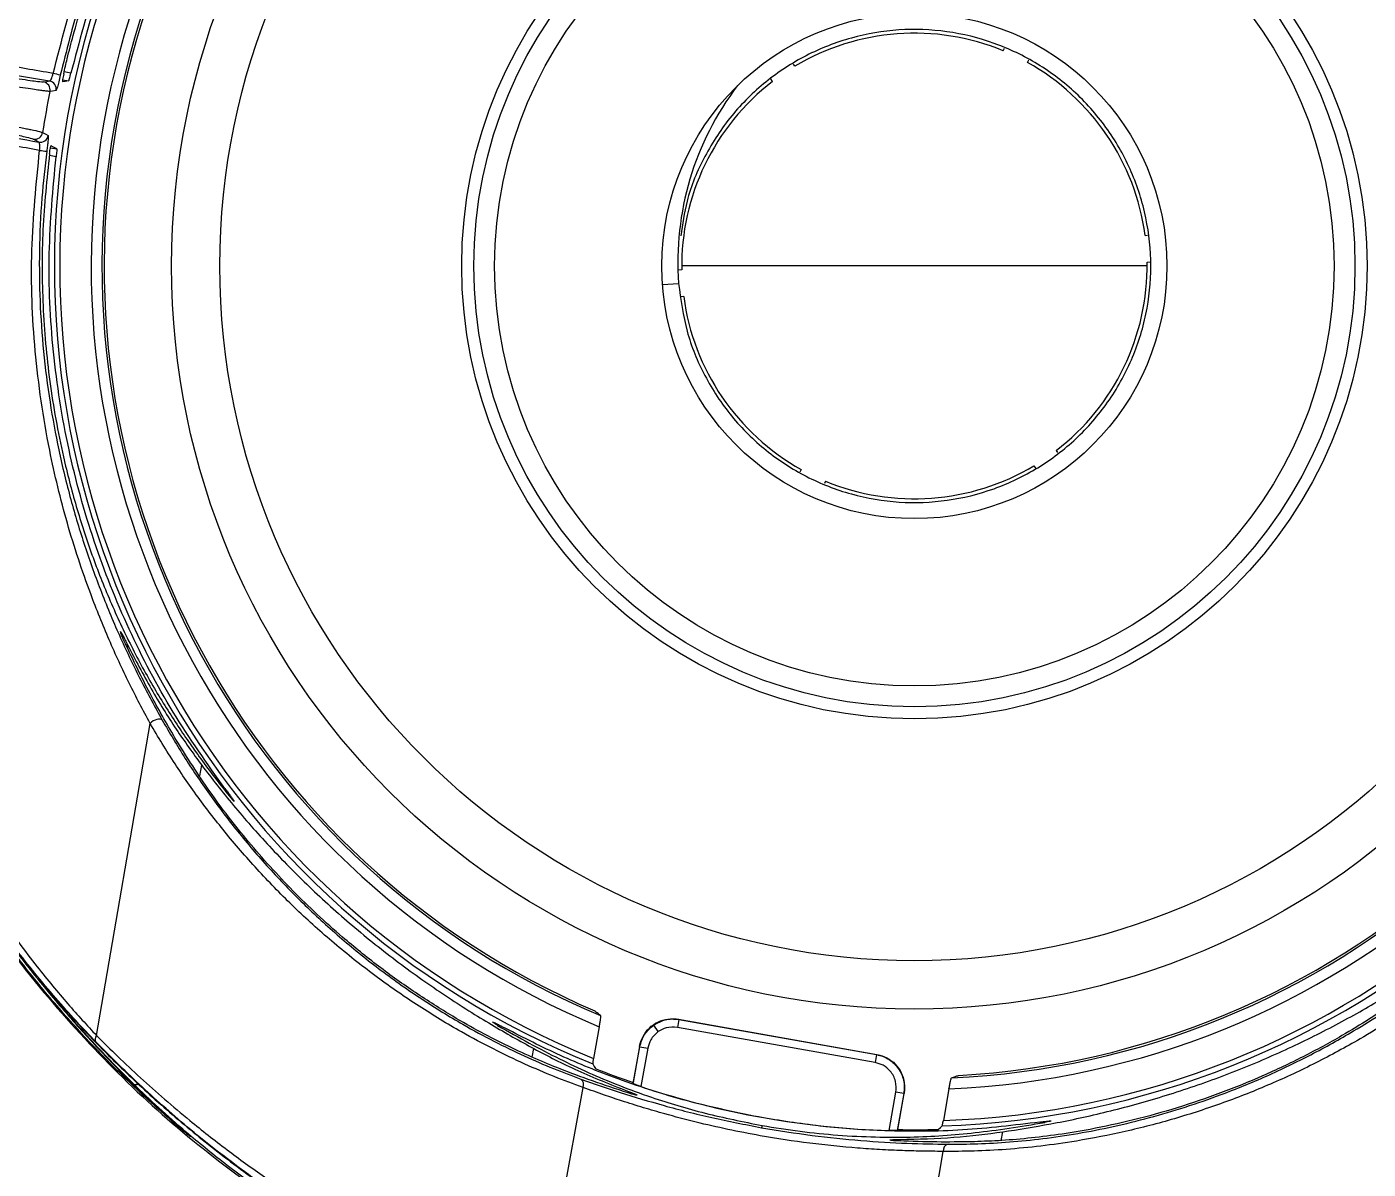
# Model space of a CAD drawing. Extents: x -54 to 18, y -18 to 89.
# Drawn here: x -45.578 to -40.585, y 8.237 to 12.487 of the extents above; entities that cross this region are included whole.
import ezdxf

# ---------------------------------------------------------------- set-up
doc = ezdxf.new("R2010")
doc.units = 0
doc.header["$MEASUREMENT"] = 0
doc.layers.add('GEOMETRY', color=2, linetype='Continuous', lineweight=25)

# ---------------------------------------------------------------- blocks, each defined once
blk = doc.blocks.new('2026 MINI-ASPIRE')
at = {"layer": 'GEOMETRY'}
for p, q in [((-24.0678, -38.3539), (-24.0632, -38.3444)), ((-23.9777, -38.3974), (-23.973, -38.3876)), ((-27.5384, -38.4368), (-27.5636, -38.4323)), ((-24.8438, -38.4113), (-24.8493, -38.4032)), ((-27.5696, -38.4615), (-27.5464, -38.4656)), ((-24.9265, -38.4676), (-24.9331, -38.4578)), ((-27.5936, -38.7483), (-27.6186, -38.7439)), ((-27.6145, -38.7145), (-27.5913, -38.7186)), ((-23.54, -39.0407), (-23.5305, -39.04)), ((-23.5326, -39.1404), (-23.5202, -39.1395)), ((-25.2648, -39.1684), (-25.2788, -39.1694)), ((-23.5325, -39.1544), (-25.2649, -39.1544)), ((-25.3361, -39.2238), (-25.2763, -39.2193)), ((-25.2574, -39.2681), (-25.2674, -39.2688)), ((-23.8709, -39.8412), (-23.8656, -39.8489)), ((-24.8196, -39.9114), (-24.8246, -39.9217)), ((-23.9535, -39.8975), (-23.9462, -39.9083)), ((-24.7296, -39.9549), (-24.7336, -39.9633)), ((-27.3274, -40.5641), (-27.3292, -40.5733)), ((-27.443, -42.0176), (-27.2439, -40.8562)), ((-27.0589, -41.0518), (-27.0515, -41.0118)), ((-25.5725, -41.9847), (-25.5934, -42.1025)), ((-25.352, -42.0031), (-25.3691, -41.9785)), ((-25.2757, -41.9579), (-25.281, -41.9874)), ((-24.5445, -42.118), (-25.281, -41.9874)), ((-25.2765, -41.9567), (-25.2757, -41.9579)), ((-25.2765, -41.9567), (-24.5382, -42.0877)), ((-25.2757, -41.9579), (-24.5393, -42.0885)), ((-25.8209, -42.0984), (-25.8153, -42.0663)), ((-25.4214, -42.0579), (-25.4453, -42.1927)), ((-25.4449, -42.196), (-25.4206, -42.0591)), ((-25.4206, -42.0591), (-25.4214, -42.0579)), ((-25.4206, -42.0591), (-25.3911, -42.0643)), ((-25.3911, -42.0643), (-25.4164, -42.2073)), ((-24.5393, -42.0885), (-24.5445, -42.118)), ((-24.5393, -42.0885), (-24.5382, -42.0877)), ((-25.7911, -43.0789), (-25.632, -42.2109)), ((-24.493, -42.3711), (-24.4676, -42.2281)), ((-24.4381, -42.2334), (-24.4676, -42.2281)), ((-24.4381, -42.2334), (-24.4624, -42.3703)), ((-24.4608, -42.3673), (-24.4369, -42.2326)), ((-24.4369, -42.2326), (-24.4381, -42.2334)), ((-24.2699, -42.2157), (-24.2908, -42.3336)), ((-24.9607, -42.323), (-24.9609, -42.3242)), ((-24.9659, -42.3523), (-24.9673, -42.3604)), ((-24.0758, -42.408), (-24.0699, -42.3759)), ((-24.4522, -42.4043), (-24.4536, -42.4117)), ((-24.4409, -43.3184), (-24.2918, -42.4486))]:
    blk.add_line(p, q, dxfattribs=at)
at = {"layer": 'GEOMETRY', "flags": 128}
for points in [[(-27.6407, -38.4693), (-27.6278, -38.4675), (-27.6176, -38.466)], [(-27.5464, -38.4656), (-27.5597, -38.4675), (-27.5702, -38.469)], [(-27.5935, -38.5015), (-27.6064, -38.5034), (-27.6166, -38.5048)], [(-27.658, -38.6937), (-27.6695, -38.6875), (-27.6785, -38.6826)], [(-27.6437, -38.6576), (-27.6322, -38.6638), (-27.6231, -38.6686)], [(-27.5913, -38.7186), (-27.6031, -38.7122), (-27.6124, -38.7072)], [(-27.1987, -40.8439), (-27.2017, -40.8414), (-27.2063, -40.8401), (-27.212, -40.8401), (-27.2185, -40.8413), (-27.2254, -40.8437), (-27.2322, -40.8472), (-27.2385, -40.8514), (-27.2439, -40.8562)], [(-25.596, -42.123), (-25.5906, -42.1328), (-25.5863, -42.1404)], [(-25.4449, -42.196), (-25.4451, -42.1942), (-25.4453, -42.1927)], [(-24.4608, -42.3673), (-24.4617, -42.369), (-24.4624, -42.3703)], [(-24.3104, -42.3667), (-24.302, -42.3595), (-24.2954, -42.3537)]]:
    blk.add_lwpolyline(points, dxfattribs=at)
at = {"layer": 'GEOMETRY'}
for radius in [2.7648, 2.585, 1.685, 1.64, 1.5625, 0.94]:
    blk.add_circle((-24.3987, -39.1544), radius, dxfattribs=at)
for centre, radius, start, end in [((-24.3987, -39.1544), 3.201, 91.849, 248.0343), ((-24.3987, -39.1544), 3.181, 91.9432, 247.9401), ((-24.3987, -39.1544), 3.064, 92.4087, 247.4747), ((-24.3987, -39.1544), 3.024, 92.6162, 247.2671), ((-24.3987, -39.1544), 3.016, 93.1212, 246.7621), ((-24.3987, -39.1544), 3.201, 271.849, 68.0343), ((-24.3987, -39.1544), 3.181, 271.9432, 67.9401), ((-24.3987, -39.1544), 3.064, 272.4087, 67.4747), ((-24.3987, -39.1544), 3.024, 272.6162, 67.2671), ((-24.3987, -39.1544), 3.016, 273.1212, 66.7621), ((-24.3987, -39.1544), 0.8662, 67.5414, 120.9231), ((-27.7191, -38.9768), 0.5507, 75.1669, 77.9664), ((-24.3987, -39.1544), 0.8662, 7.5414, 60.9231), ((-27.646, -38.4989), 0.03, 348.6174, 79.8435), ((-27.6229, -38.4956), 0.03, 348.4813, 79.8432), ((-24.1992, -39.1396), 1.08, 142.5825, 184.2322), ((-24.3987, -39.1544), 0.8662, 127.5414, 180.9231), ((-24.3987, -39.1544), 3.2828, 168.5874, 171.2959), ((-27.6734, -38.653), 0.03, 260.0399, 351.2659), ((-27.6528, -38.6641), 0.03, 260.0401, 351.402), ((-27.5776, -38.1791), 0.5507, 261.9169, 264.7164), ((-24.3987, -39.1544), 0.8662, 307.5414, 0.9231), ((-24.3987, -39.1544), 0.8662, 187.5414, 240.9231), ((-24.3987, -39.1544), 0.8662, 247.5414, 300.9231), ((-27.4274, -42.0311), 0.0206, 139.2492, 210.1704), ((-24.3987, -39.1544), 3.2136, 248.3103, 250.9919), ((-25.6561, -42.2003), 0.0263, 336.3187, 52.5783), ((-27.2956, -42.1823), 0.0179, 235.5836, 298.9682), ((-24.3987, -39.1544), 3.2181, 251.5625, 259.9417), ((-24.3987, -39.1544), 3.2181, 259.9417, 268.3209), ((-24.3987, -39.1544), 3.2136, 268.8914, 271.5731), ((-24.2656, -42.447), 0.0263, 107.305, 183.5646)]:
    blk.add_arc(centre, radius, start, end, dxfattribs=at)
for points, knots in [([(-26.1397, -36.4461), (-26.2342, -36.511), (-26.4247, -36.6418), (-26.6832, -36.8769), (-26.9183, -37.1389), (-27.1271, -37.4311), (-27.3034, -37.749), (-27.4461, -38.0863), (-27.5078, -38.3206), (-27.5384, -38.4368)], [0, 0, 0, 0, 0.137829, 0.277764, 0.419018, 0.560759, 0.708836, 0.855553, 1, 1, 1, 1]), ([(-27.6043, -38.4382), (-27.5734, -38.3178), (-27.5114, -38.0761), (-27.3685, -37.7297), (-27.2205, -37.4545), (-27.0848, -37.2459), (-26.9753, -37.0958), (-26.8584, -36.952), (-26.7358, -36.8165), (-26.6095, -36.6895), (-26.5263, -36.6149), (-26.485, -36.5779)], [0, 0, 0, 0, 0.166127, 0.333441, 0.499831, 0.583204, 0.666609, 0.749335, 0.833702, 0.917378, 1, 1, 1, 1]), ([(-26.4468, -36.6049), (-26.4886, -36.6414), (-26.5716, -36.7138), (-26.6988, -36.8381), (-26.8124, -36.9602), (-26.9122, -37.078), (-26.9964, -37.1859), (-27.0773, -37.2985), (-27.1795, -37.4538), (-27.296, -37.6576), (-27.4133, -37.9112), (-27.5102, -38.1734), (-27.5554, -38.354), (-27.5781, -38.4444)], [0, 0, 0, 0, 0.0832686, 0.165581, 0.2506493, 0.3133158, 0.3756405, 0.4356154, 0.5001342, 0.6253574, 0.7503068, 0.8748839, 1, 1, 1, 1]), ([(-27.5653, -38.4396), (-27.561, -38.4209), (-27.55, -38.3732), (-27.5276, -38.2869), (-27.4974, -38.1839), (-27.4631, -38.0807), (-27.4305, -37.9921), (-27.3981, -37.9108), (-27.3593, -37.8204), (-27.3116, -37.7188), (-27.2542, -37.608), (-27.1937, -37.5014), (-27.1241, -37.3893), (-27.0484, -37.2782), (-26.9623, -37.1634), (-26.8736, -37.0557), (-26.7683, -36.9393), (-26.6487, -36.8208), (-26.5139, -36.7021), (-26.4258, -36.6357), (-26.3821, -36.6027)], [0, 0, 0, 0, 0.025324, 0.064489, 0.117494, 0.166796, 0.20786, 0.241885, 0.282137, 0.337393, 0.389823, 0.446608, 0.498888, 0.563811, 0.624134, 0.688728, 0.749406, 0.834501, 0.917841, 1, 1, 1, 1]), ([(-25.2763, -39.2193), (-25.2682, -39.2792), (-25.2523, -39.3981), (-25.183, -39.5658), (-25.0837, -39.7168), (-24.955, -39.8441), (-24.8034, -39.9427), (-24.6349, -40.0086), (-24.4564, -40.0387), (-24.2757, -40.0319), (-24.1, -39.9887), (-23.9367, -39.9106), (-23.7928, -39.801), (-23.674, -39.6646), (-23.5855, -39.5067), (-23.531, -39.3342), (-23.5125, -39.1542), (-23.531, -38.9742), (-23.5857, -38.8018), (-23.6742, -38.644), (-23.7931, -38.5075), (-23.9371, -38.398), (-24.1003, -38.32), (-24.2761, -38.2767), (-24.4568, -38.2702), (-24.6352, -38.3004), (-24.8038, -38.3662), (-24.9553, -38.465), (-25.084, -38.5923), (-25.183, -38.7434), (-25.2474, -38.8961), (-25.2618, -38.9988), (-25.2679, -39.042)], [0, 0, 0, 0, 0.033796, 0.067121, 0.10089, 0.13471, 0.168043, 0.20178, 0.23562, 0.268968, 0.302671, 0.336528, 0.369898, 0.403563, 0.437432, 0.470833, 0.504455, 0.538334, 0.571772, 0.60535, 0.639233, 0.672717, 0.706245, 0.74013, 0.773665, 0.807143, 0.841026, 0.874609, 0.908042, 0.94192, 0.975548, 1, 1, 1, 1]), ([(-27.6043, -38.4382), (-27.6714, -38.4265), (-27.809, -38.4025), (-28.0055, -38.3692), (-28.1546, -38.3447), (-28.2607, -38.3277), (-28.306, -38.3208), (-28.3289, -38.3173)], [0, 0, 0, 0, 0.23294, 0.477179, 0.732712, 0.864938, 1, 1, 1, 1]), ([(-28.3094, -38.3509), (-28.2791, -38.3556), (-28.2178, -38.3649), (-28.1009, -38.3838), (-27.9607, -38.407), (-27.7983, -38.4345), (-27.6774, -38.4556), (-27.6176, -38.466)], [0, 0, 0, 0, 0.183668, 0.371503, 0.561075, 0.783139, 1, 1, 1, 1]), ([(-28.1045, -38.395), (-28.0606, -38.4027), (-27.9729, -38.4181), (-27.8518, -38.4386), (-27.7458, -38.4557), (-27.6643, -38.4679), (-27.6486, -38.4689), (-27.6407, -38.4693)], [0, 0, 0, 0, 0.187564, 0.374241, 0.560712, 0.780345, 1, 1, 1, 1]), ([(-27.6166, -38.5048), (-27.6177, -38.5048), (-27.6201, -38.5049), (-27.6287, -38.5041), (-27.6421, -38.5025), (-27.6616, -38.4998), (-27.6893, -38.4957), (-27.7255, -38.4901), (-27.7706, -38.4829), (-27.8204, -38.4746), (-27.8734, -38.4657), (-27.9384, -38.4546), (-28.0169, -38.441), (-28.0794, -38.4299), (-28.1097, -38.4245)], [0, 0, 0, 0, 0.056581, 0.117115, 0.181602, 0.250042, 0.325644, 0.416287, 0.499864, 0.590956, 0.674198, 0.749587, 0.878287, 1, 1, 1, 1]), ([(-27.6176, -38.466), (-27.6167, -38.4657), (-27.6148, -38.465), (-27.6113, -38.4587), (-27.6076, -38.4495), (-27.6054, -38.4419), (-27.6043, -38.4382)], [0, 0, 0, 0, 0.253745, 0.505362, 0.753775, 1, 1, 1, 1]), ([(-27.5781, -38.4444), (-27.58, -38.4529), (-27.5839, -38.4698), (-27.5887, -38.4884), (-27.592, -38.4995), (-27.593, -38.5009), (-27.5935, -38.5015)], [0, 0, 0, 0, 0.279967, 0.559498, 0.779618, 1, 1, 1, 1]), ([(-27.5653, -38.4396), (-27.5662, -38.4435), (-27.5678, -38.4512), (-27.5696, -38.461), (-27.5705, -38.4677), (-27.5703, -38.4686), (-27.5702, -38.469)], [0, 0, 0, 0, 0.25006, 0.499888, 0.749215, 1, 1, 1, 1]), ([(-28.5788, -38.5792), (-28.5938, -38.7173), (-28.6241, -38.9968), (-28.6163, -39.4232), (-28.5674, -39.8542), (-28.4722, -40.2832), (-28.3319, -40.7031), (-28.1514, -41.0991), (-27.9364, -41.466), (-27.6936, -41.8007), (-27.4224, -42.1056), (-27.13, -42.3806), (-26.917, -42.5378), (-26.8117, -42.6155)], [0, 0, 0, 0, 0.0898729, 0.1818231, 0.2754404, 0.3702648, 0.4657983, 0.5615202, 0.6514757, 0.7406968, 0.8287714, 0.9153191, 1, 1, 1, 1]), ([(-27.655, -38.7244), (-27.7221, -38.7123), (-27.8595, -38.6875), (-28.0555, -38.6512), (-28.2039, -38.623), (-28.3094, -38.6023), (-28.3543, -38.5933), (-28.377, -38.5887)], [0, 0, 0, 0, 0.2329396, 0.4771789, 0.7327123, 0.8649382, 1, 1, 1, 1]), ([(-28.3472, -38.5638), (-28.3171, -38.5699), (-28.2563, -38.5822), (-28.1401, -38.6047), (-28.0004, -38.6311), (-27.8385, -38.6611), (-27.7177, -38.6829), (-27.658, -38.6937)], [0, 0, 0, 0, 0.1836675, 0.3715033, 0.5610754, 0.7831388, 1, 1, 1, 1]), ([(-27.6785, -38.6826), (-27.6844, -38.6808), (-27.6959, -38.6772), (-27.7588, -38.6639), (-27.8547, -38.6451), (-27.9852, -38.6206), (-28.0881, -38.6021), (-28.1396, -38.5929)], [0, 0, 0, 0, 0.1875639, 0.3742408, 0.5607118, 0.7803454, 1, 1, 1, 1]), ([(-28.1344, -38.5634), (-28.1144, -38.5669), (-28.0736, -38.5741), (-28.0123, -38.5851), (-27.9637, -38.594), (-27.9273, -38.6006), (-27.9021, -38.6053), (-27.876, -38.6101), (-27.8492, -38.6151), (-27.8221, -38.6203), (-27.8045, -38.6236), (-27.7957, -38.6253), (-27.7952, -38.6254), (-27.7934, -38.6258), (-27.7803, -38.6283), (-27.7558, -38.633), (-27.727, -38.6387), (-27.7043, -38.6434), (-27.678, -38.6489), (-27.653, -38.6544), (-27.6467, -38.6566), (-27.6437, -38.6576)], [0, 0, 0, 0, 0.08022, 0.163533, 0.249938, 0.284916, 0.322564, 0.362882, 0.405869, 0.451526, 0.499853, 0.499934, 0.500622, 0.502579, 0.51006, 0.573654, 0.647124, 0.703108, 0.749623, 0.882741, 1, 1, 1, 1]), ([(-27.655, -38.7244), (-27.6548, -38.7205), (-27.6542, -38.7126), (-27.6545, -38.7027), (-27.6557, -38.6956), (-27.6572, -38.6943), (-27.658, -38.6937)], [0, 0, 0, 0, 0.246225, 0.494638, 0.746255, 1, 1, 1, 1]), ([(-27.6231, -38.6686), (-27.6229, -38.6699), (-27.6223, -38.6724), (-27.6236, -38.688), (-27.6257, -38.7072), (-27.6274, -38.7208), (-27.6283, -38.7276)], [0, 0, 0, 0, 0.279709, 0.558923, 0.779104, 1, 1, 1, 1]), ([(-27.2439, -40.8562), (-27.2699, -40.8072), (-27.3223, -40.7085), (-27.3973, -40.5459), (-27.4773, -40.3479), (-27.555, -40.1124), (-27.6286, -39.8105), (-27.6774, -39.4708), (-27.6924, -39.0963), (-27.6675, -38.8481), (-27.655, -38.7244)], [0, 0, 0, 0, 0.082627, 0.166309, 0.250683, 0.375627, 0.500134, 0.666534, 0.83386, 1, 1, 1, 1]), ([(-27.6283, -38.7276), (-27.635, -38.7853), (-27.6492, -38.9087), (-27.6573, -39.0947), (-27.6551, -39.2853), (-27.642, -39.473), (-27.6184, -39.658), (-27.5844, -39.8421), (-27.5411, -40.021), (-27.4877, -40.1981), (-27.4255, -40.371), (-27.3552, -40.5383), (-27.2784, -40.6987), (-27.2254, -40.7953), (-27.1987, -40.8439)], [0, 0, 0, 0, 0.078047, 0.166667, 0.24972, 0.333822, 0.419133, 0.499923, 0.584922, 0.666429, 0.749366, 0.834429, 0.916736, 1, 1, 1, 1]), ([(-27.618, -38.7364), (-27.6279, -38.8308), (-27.6476, -39.0189), (-27.6458, -39.3027), (-27.6209, -39.5853), (-27.5759, -39.8345), (-27.5203, -40.0492), (-27.4619, -40.2287), (-27.393, -40.4033), (-27.3148, -40.5702), (-27.2289, -40.7285), (-27.1687, -40.8218), (-27.1387, -40.8682)], [0, 0, 0, 0, 0.125028, 0.249162, 0.373356, 0.498619, 0.582502, 0.66613, 0.74888, 0.833365, 0.917102, 1, 1, 1, 1]), ([(-27.618, -38.7364), (-27.6174, -38.7325), (-27.6163, -38.7247), (-27.6146, -38.7149), (-27.6132, -38.7083), (-27.6127, -38.7076), (-27.6124, -38.7072)], [0, 0, 0, 0, 0.25006, 0.499888, 0.749215, 1, 1, 1, 1]), ([(-27.5913, -38.7186), (-27.5911, -38.7191), (-27.5909, -38.7202), (-27.5913, -38.7271), (-27.5922, -38.7368), (-27.5932, -38.7445), (-27.5936, -38.7483)], [0, 0, 0, 0, 0.250025, 0.499878, 0.749278, 1, 1, 1, 1]), ([(-26.965, -41.0987), (-27.0314, -41.0052), (-27.1653, -40.8168), (-27.3271, -40.5073), (-27.4578, -40.1804), (-27.5533, -39.8341), (-27.6096, -39.4751), (-27.6275, -39.1092), (-27.6049, -38.868), (-27.5936, -38.7483)], [0, 0, 0, 0, 0.137829, 0.277764, 0.419018, 0.560759, 0.708836, 0.855553, 1, 1, 1, 1]), ([(-28.6107, -39.1831), (-28.609, -39.2522), (-28.6055, -39.3901), (-28.5874, -39.5945), (-28.5602, -39.7971), (-28.5231, -39.9983), (-28.476, -40.1986), (-28.4188, -40.3978), (-28.3515, -40.5954), (-28.2741, -40.7904), (-28.1868, -40.9825), (-28.0883, -41.1734), (-27.9807, -41.3585), (-27.8762, -41.5194), (-27.781, -41.6536), (-27.6964, -41.7649), (-27.5971, -41.8875), (-27.4814, -42.0202), (-27.3977, -42.1067), (-27.3557, -42.15)], [0, 0, 0, 0, 0.062633, 0.124974, 0.187178, 0.249374, 0.311699, 0.374312, 0.43697, 0.499291, 0.561501, 0.623907, 0.688373, 0.749301, 0.792558, 0.834294, 0.874731, 0.93724, 1, 1, 1, 1]), ([(-27.156, -42.3418), (-27.2053, -42.298), (-27.3047, -42.2097), (-27.4467, -42.0673), (-27.5843, -41.9164), (-27.7162, -41.7565), (-27.8419, -41.5877), (-27.9608, -41.4102), (-28.072, -41.2242), (-28.1863, -41.0085), (-28.3006, -40.7565), (-28.4097, -40.4614), (-28.5004, -40.1407), (-28.5705, -39.7955), (-28.5924, -39.5556), (-28.6037, -39.4325)], [0, 0, 0, 0, 0.059316, 0.119572, 0.180767, 0.2429, 0.305973, 0.369986, 0.434937, 0.500827, 0.589431, 0.683651, 0.783487, 0.888936, 1, 1, 1, 1]), ([(-27.4452, -42.0414), (-27.4696, -42.0159), (-27.5186, -41.9646), (-27.5953, -41.8786), (-27.6711, -41.7883), (-27.746, -41.6934), (-27.8197, -41.5941), (-27.903, -41.4741), (-27.9948, -41.3304), (-28.0888, -41.1666), (-28.1764, -40.9963), (-28.2571, -40.8198), (-28.3322, -40.632), (-28.3986, -40.4386), (-28.4549, -40.2436), (-28.4935, -40.0809), (-28.5203, -39.9466), (-28.5384, -39.8423), (-28.5539, -39.7363), (-28.5665, -39.6318), (-28.5768, -39.5255), (-28.5814, -39.4542), (-28.5838, -39.4174)], [0, 0, 0, 0, 0.041672, 0.083644, 0.12599, 0.166138, 0.207601, 0.250591, 0.311569, 0.375929, 0.436784, 0.501074, 0.569315, 0.640125, 0.708652, 0.77746, 0.812991, 0.851047, 0.887921, 0.925043, 0.961294, 1, 1, 1, 1]), ([(-28.5292, -39.4201), (-28.5242, -39.4969), (-28.514, -39.6525), (-28.4825, -39.8845), (-28.4385, -40.1172), (-28.3809, -40.3484), (-28.3093, -40.5781), (-28.2335, -40.7794), (-28.1594, -40.9501), (-28.0921, -41.0901), (-28.0221, -41.2226), (-27.9502, -41.3475), (-27.878, -41.4634), (-27.8059, -41.5708), (-27.7347, -41.6699), (-27.6496, -41.7812), (-27.5506, -41.901), (-27.4784, -41.9793), (-27.443, -42.0176)], [0, 0, 0, 0, 0.081971, 0.166091, 0.248666, 0.332015, 0.415448, 0.497759, 0.552102, 0.604335, 0.654506, 0.70267, 0.748889, 0.791935, 0.833539, 0.873779, 0.938188, 1, 1, 1, 1]), ([(-23.3233, -43.2343), (-23.19, -43.195), (-22.9203, -43.1157), (-22.5296, -42.9446), (-22.1505, -42.7339), (-21.791, -42.4811), (-21.4573, -42.1903), (-21.161, -41.8715), (-20.9048, -41.5321), (-20.6891, -41.1793), (-20.5118, -40.8118), (-20.3703, -40.4361), (-20.307, -40.1791), (-20.2758, -40.052)], [0, 0, 0, 0, 0.0898722, 0.1818218, 0.2754387, 0.3702628, 0.4657961, 0.561518, 0.6514737, 0.7406952, 0.8287702, 0.9153185, 1, 1, 1, 1]), ([(-27.3316, -40.5686), (-27.337, -40.5566), (-27.3453, -40.5384), (-27.3518, -40.522), (-27.354, -40.5158), (-27.3544, -40.5136), (-27.3535, -40.5141), (-27.3506, -40.5187), (-27.3448, -40.5297), (-27.3365, -40.546), (-27.3304, -40.5581), (-27.3274, -40.5641)], [0, 0, 0, 0, 0.247844, 0.373197, 0.437806, 0.49843, 0.560181, 0.624355, 0.749376, 0.874727, 1, 1, 1, 1]), ([(-27.1454, -40.9193), (-27.1765, -40.8662), (-27.2409, -40.7564), (-27.3007, -40.6326), (-27.3316, -40.5686)], [0, 0, 0, 0, 0.483478, 1, 1, 1, 1]), ([(-27.3274, -40.5641), (-27.2986, -40.6193), (-27.2414, -40.7288), (-27.1474, -40.8797), (-27.0834, -40.9679), (-27.0515, -41.0118)], [0, 0, 0, 0, 0.338442, 0.670907, 1, 1, 1, 1]), ([(-25.632, -42.2109), (-25.6672, -42.198), (-25.7366, -42.1725), (-25.8493, -42.1243), (-25.9652, -42.0689), (-26.0973, -41.9984), (-26.2428, -41.9105), (-26.3993, -41.8024), (-26.5495, -41.6842), (-26.6914, -41.5578), (-26.8236, -41.4249), (-26.9446, -41.2877), (-27.0543, -41.1477), (-27.1551, -41.004), (-27.2137, -40.9064), (-27.2439, -40.8562)], [0, 0, 0, 0, 0.063357, 0.124876, 0.187815, 0.250187, 0.333143, 0.416072, 0.500163, 0.582682, 0.66558, 0.749765, 0.831081, 0.912997, 1, 1, 1, 1]), ([(-27.1987, -40.8439), (-27.1708, -40.8916), (-27.1151, -40.9868), (-27.0186, -41.1282), (-26.9123, -41.2674), (-26.7954, -41.4031), (-26.668, -41.5342), (-26.5307, -41.6594), (-26.3851, -41.7764), (-26.2333, -41.8833), (-26.0916, -41.9704), (-25.9635, -42.0399), (-25.8503, -42.0947), (-25.7411, -42.142), (-25.6737, -42.167), (-25.6401, -42.1795)], [0, 0, 0, 0, 0.084009, 0.167704, 0.250242, 0.333856, 0.417116, 0.499844, 0.583944, 0.667127, 0.749813, 0.812776, 0.875127, 0.937637, 1, 1, 1, 1]), ([(-27.1387, -40.8682), (-27.1243, -40.8895), (-27.0955, -40.9319), (-27.048, -40.998), (-26.9996, -41.0625), (-26.9653, -41.1055), (-26.9496, -41.1252)], [0, 0, 0, 0, 0.250253, 0.499999, 0.770876, 1, 1, 1, 1]), ([(-20.5458, -40.8618), (-20.5834, -40.9427), (-20.6573, -41.1015), (-20.7843, -41.3261), (-20.9184, -41.5352), (-21.0589, -41.7282), (-21.2037, -41.9058), (-21.3514, -42.0683), (-21.5557, -42.2713), (-21.8269, -42.5026), (-22.1754, -42.7423), (-22.5339, -42.9431), (-22.7831, -43.0454), (-22.9058, -43.0957)], [0, 0, 0, 0, 0.080189, 0.157498, 0.231929, 0.30348, 0.372151, 0.437943, 0.500854, 0.631228, 0.757877, 0.880801, 1, 1, 1, 1]), ([(-25.7176, -42.1414), (-25.7483, -42.1291), (-25.8098, -42.1044), (-25.9092, -42.0586), (-26.012, -42.0063), (-26.1281, -41.9407), (-26.2567, -41.8594), (-26.3946, -41.7606), (-26.5497, -41.6353), (-26.7152, -41.4806), (-26.8802, -41.2977), (-27.0261, -41.109), (-27.1055, -40.9828), (-27.1454, -40.9193)], [0, 0, 0, 0, 0.062499, 0.125247, 0.187496, 0.250419, 0.333124, 0.416424, 0.500621, 0.625621, 0.750353, 0.874594, 1, 1, 1, 1]), ([(-27.0515, -41.0118), (-27.0133, -41.0613), (-26.9366, -41.1605), (-26.8016, -41.3137), (-26.6532, -41.4645), (-26.4914, -41.6104), (-26.3198, -41.7474), (-26.1437, -41.8716), (-25.97, -41.9806), (-25.8668, -42.0378), (-25.8153, -42.0663)], [0, 0, 0, 0, 0.124864, 0.249978, 0.37469, 0.498758, 0.624582, 0.74966, 0.875158, 1, 1, 1, 1]), ([(-26.965, -41.0987), (-26.9618, -41.1028), (-26.9556, -41.1111), (-26.9467, -41.1231), (-26.9387, -41.1341), (-26.9336, -41.1414), (-26.9315, -41.1449), (-26.9311, -41.1461), (-26.9319, -41.1456), (-26.9348, -41.1428), (-26.9407, -41.1362), (-26.9467, -41.1289), (-26.9496, -41.1252)], [0, 0, 0, 0, 0.124459, 0.249315, 0.374127, 0.498961, 0.562623, 0.624108, 0.68607, 0.749727, 0.874601, 1, 1, 1, 1]), ([(-22.3123, -41.7309), (-22.3468, -41.759), (-22.4119, -41.8119), (-22.5179, -41.8892), (-22.6254, -41.9613), (-22.7542, -42.0399), (-22.9018, -42.12), (-23.0719, -42.1995), (-23.2483, -42.2694), (-23.4298, -42.3287), (-23.6142, -42.3765), (-23.7811, -42.409), (-23.9292, -42.4298), (-24.057, -42.442), (-24.1798, -42.4485), (-24.2541, -42.4486), (-24.2918, -42.4486)], [0, 0, 0, 0, 0.0661864, 0.1249122, 0.189232, 0.2494133, 0.3342771, 0.4172326, 0.4992877, 0.5835149, 0.6665526, 0.7495954, 0.8117569, 0.8744788, 0.9363121, 1, 1, 1, 1]), ([(-24.2734, -42.4219), (-24.2371, -42.4217), (-24.1648, -42.4214), (-24.0457, -42.4145), (-23.9208, -42.402), (-23.7912, -42.3828), (-23.658, -42.3569), (-23.5242, -42.3242), (-23.3896, -42.2845), (-23.2432, -42.2337), (-23.0857, -42.1693), (-22.9208, -42.0899), (-22.7379, -41.9876), (-22.5424, -41.8599), (-22.4145, -41.7559), (-22.3505, -41.7038)], [0, 0, 0, 0, 0.063115, 0.125526, 0.187668, 0.25042, 0.312345, 0.375412, 0.437326, 0.500808, 0.583065, 0.666396, 0.75069, 0.875132, 1, 1, 1, 1]), ([(-22.4265, -41.7564), (-22.4851, -41.8017), (-22.603, -41.8929), (-22.7826, -42.0059), (-22.9505, -42.0974), (-23.1015, -42.1689), (-23.2586, -42.2328), (-23.42, -42.2878), (-23.5835, -42.3332), (-23.7322, -42.3654), (-23.8636, -42.387), (-23.978, -42.4009), (-24.0875, -42.4097), (-24.1542, -42.4118), (-24.1875, -42.4128)], [0, 0, 0, 0, 0.124132, 0.249354, 0.333026, 0.416408, 0.499216, 0.583043, 0.666367, 0.749458, 0.81201, 0.873896, 0.937075, 1, 1, 1, 1]), ([(-27.6154, -41.8614), (-27.6266, -41.8478), (-27.6434, -41.8273), (-27.6574, -41.8092), (-27.6621, -41.8026), (-27.6591, -41.8056), (-27.6463, -41.8204), (-27.6296, -41.8401), (-27.6185, -41.8532)], [0, 0, 0, 0, 0.249613, 0.375413, 0.500911, 0.625996, 0.75135, 1, 1, 1, 1]), ([(-24.0699, -42.3759), (-24.0119, -42.3668), (-23.9249, -42.3533), (-23.7947, -42.3272), (-23.6606, -42.2969), (-23.4865, -42.2499), (-23.2785, -42.1804), (-23.0764, -42.0991), (-22.8853, -42.0085), (-22.7056, -41.911), (-22.5995, -41.8443), (-22.5465, -41.8109)], [0, 0, 0, 0, 0.124801, 0.187256, 0.250387, 0.37562, 0.501157, 0.625061, 0.75002, 0.874928, 1, 1, 1, 1]), ([(-27.6185, -41.8532), (-27.5766, -41.9013), (-27.5016, -41.9872), (-27.4298, -42.0599), (-27.3981, -42.0919)], [0, 0, 0, 0, 0.559715, 1, 1, 1, 1]), ([(-25.5673, -41.9435), (-25.5713, -41.9402), (-25.5784, -41.9343), (-25.5855, -41.9283), (-25.5886, -41.9257)], [0, 0, 0, 0, 0.560576, 1, 1, 1, 1]), ([(-25.9501, -41.9798), (-25.9535, -41.9778), (-25.9602, -41.9738), (-25.967, -41.9693), (-25.9702, -41.9668), (-25.9692, -41.9665), (-25.964, -41.9687), (-25.9554, -41.9728), (-25.9445, -41.9784), (-25.9366, -41.9827), (-25.9326, -41.9848)], [0, 0, 0, 0, 0.125137, 0.249846, 0.374763, 0.499639, 0.62455, 0.749796, 0.874822, 1, 1, 1, 1]), ([(-25.9501, -41.9798), (-25.9104, -42.0024), (-25.83, -42.0482), (-25.7569, -42.0854), (-25.7199, -42.1042)], [0, 0, 0, 0, 0.493093, 1, 1, 1, 1]), ([(-24.9609, -42.3242), (-25.0553, -42.3049), (-25.2445, -42.2663), (-25.5005, -42.1825), (-25.7306, -42.089), (-25.8653, -42.0195), (-25.9326, -41.9848)], [0, 0, 0, 0, 0.2796027, 0.5600949, 0.7803966, 1, 1, 1, 1]), ([(-25.5673, -41.9435), (-25.5671, -41.9443), (-25.5669, -41.946), (-25.5679, -41.9557), (-25.5698, -41.9691), (-25.5716, -41.9795), (-25.5725, -41.9847)], [0, 0, 0, 0, 0.249917, 0.499739, 0.749121, 1, 1, 1, 1]), ([(-25.4206, -42.0591), (-25.4186, -42.0508), (-25.4147, -42.0345), (-25.3995, -42.0051), (-25.3812, -41.989), (-25.3691, -41.9785)], [0, 0, 0, 0, 0.260822, 0.514799, 1, 1, 1, 1]), ([(-25.4164, -42.0387), (-25.411, -42.0268), (-25.4002, -42.0029), (-25.3711, -41.9759), (-25.3356, -41.9577), (-25.3095, -41.9558), (-25.2963, -41.9548)], [0, 0, 0, 0, 0.249628, 0.499326, 0.749082, 1, 1, 1, 1]), ([(-25.3691, -41.9785), (-25.3551, -41.9708), (-25.3337, -41.9591), (-25.3009, -41.955), (-25.2842, -41.9569), (-25.2757, -41.9579)], [0, 0, 0, 0, 0.485201, 0.739178, 1, 1, 1, 1]), ([(-25.281, -41.9874), (-25.2952, -41.9865), (-25.3205, -41.985), (-25.3423, -41.9975), (-25.352, -42.0031)], [0, 0, 0, 0, 0.560019, 1, 1, 1, 1]), ([(-25.2963, -41.9548), (-25.2926, -41.955), (-25.286, -41.9552), (-25.2794, -41.9563), (-25.2765, -41.9567)], [0, 0, 0, 0, 0.559994, 1, 1, 1, 1]), ([(-27.443, -42.0176), (-27.4169, -42.0436), (-27.3649, -42.0953), (-27.28, -42.1747), (-27.1905, -42.2543), (-27.084, -42.344), (-26.9604, -42.4413), (-26.8188, -42.544), (-26.6483, -42.658), (-26.4455, -42.7795), (-26.24, -42.8868), (-26.0663, -42.9676), (-25.9222, -43.0289), (-25.8351, -43.0622), (-25.7911, -43.0789)], [0, 0, 0, 0, 0.062726, 0.124875, 0.186872, 0.24887, 0.334808, 0.417017, 0.498695, 0.623888, 0.74857, 0.831862, 0.915167, 1, 1, 1, 1]), ([(-25.4214, -42.0579), (-25.4207, -42.0543), (-25.4194, -42.0478), (-25.4173, -42.0415), (-25.4164, -42.0387)], [0, 0, 0, 0, 0.560006, 1, 1, 1, 1]), ([(-25.352, -42.0031), (-25.3626, -42.0125), (-25.3816, -42.0293), (-25.3882, -42.0536), (-25.3911, -42.0643)], [0, 0, 0, 0, 0.559979, 1, 1, 1, 1]), ([(-25.8208, -43.1034), (-25.8637, -43.0868), (-25.9496, -43.0537), (-26.0918, -42.9923), (-26.2392, -42.9228), (-26.3899, -42.8445), (-26.5411, -42.7584), (-26.7148, -42.65), (-26.9068, -42.5164), (-27.1063, -42.3591), (-27.2892, -42.1978), (-27.3931, -42.0937), (-27.4452, -42.0414)], [0, 0, 0, 0, 0.083888, 0.16767, 0.251439, 0.334347, 0.417696, 0.50154, 0.625868, 0.751248, 0.87519, 1, 1, 1, 1]), ([(-24.5393, -42.0885), (-24.531, -42.0905), (-24.5146, -42.0944), (-24.4856, -42.1098), (-24.4561, -42.1382), (-24.4397, -42.1756), (-24.4351, -42.2082), (-24.4371, -42.2249), (-24.4381, -42.2334)], [0, 0, 0, 0, 0.130409, 0.257397, 0.5, 0.742598, 0.869587, 1, 1, 1, 1]), ([(-24.5382, -42.0877), (-24.5345, -42.0884), (-24.528, -42.0897), (-24.5217, -42.0918), (-24.5189, -42.0927)], [0, 0, 0, 0, 0.560006, 1, 1, 1, 1]), ([(-27.3981, -42.0919), (-27.3483, -42.1402), (-27.2492, -42.2366), (-27.0749, -42.3865), (-26.8856, -42.5333), (-26.6818, -42.6738), (-26.4696, -42.8029), (-26.2562, -42.9168), (-26.0486, -43.0143), (-25.9264, -43.0635), (-25.8654, -43.088)], [0, 0, 0, 0, 0.12569, 0.25037, 0.375563, 0.500264, 0.625538, 0.750116, 0.875235, 1, 1, 1, 1]), ([(-25.7199, -42.1042), (-25.6845, -42.1215), (-25.6157, -42.1549), (-25.4997, -42.2033), (-25.3567, -42.2555), (-25.1788, -42.3096), (-25.037, -42.338), (-24.9659, -42.3523)], [0, 0, 0, 0, 0.173723, 0.337016, 0.50051, 0.749548, 1, 1, 1, 1]), ([(-25.5934, -42.1025), (-25.5938, -42.1051), (-25.5947, -42.1101), (-25.5956, -42.1167), (-25.5961, -42.1216), (-25.596, -42.1225), (-25.596, -42.123)], [0, 0, 0, 0, 0.2505372, 0.4999857, 0.7496043, 1, 1, 1, 1]), ([(-24.4676, -42.2281), (-24.4669, -42.2146), (-24.4654, -42.1864), (-24.4852, -42.1505), (-24.5134, -42.1267), (-24.5344, -42.1208), (-24.5445, -42.118)], [0, 0, 0, 0, 0.270275, 0.562425, 0.789722, 1, 1, 1, 1]), ([(-24.5189, -42.0927), (-24.507, -42.0981), (-24.4831, -42.1089), (-24.4561, -42.138), (-24.438, -42.1735), (-24.436, -42.1996), (-24.435, -42.2128)], [0, 0, 0, 0, 0.249628, 0.499326, 0.749082, 1, 1, 1, 1]), ([(-27.3557, -42.15), (-27.3162, -42.1893), (-27.2454, -42.2594), (-27.1636, -42.3315), (-27.1276, -42.3632)], [0, 0, 0, 0, 0.559802, 1, 1, 1, 1]), ([(-25.6401, -42.1795), (-25.5927, -42.196), (-25.4983, -42.229), (-25.3321, -42.2788), (-25.1542, -42.3245), (-25.0295, -42.3484), (-24.9673, -42.3604)], [0, 0, 0, 0, 0.251506, 0.500577, 0.751089, 1, 1, 1, 1]), ([(-24.2699, -42.2157), (-24.2689, -42.2105), (-24.267, -42.2002), (-24.2642, -42.1869), (-24.2623, -42.1793), (-24.2612, -42.1759), (-24.2608, -42.1755), (-24.2606, -42.1753)], [0, 0, 0, 0, 0.249778, 0.499394, 0.748606, 0.875048, 1, 1, 1, 1]), ([(-24.2606, -42.1753), (-24.2557, -42.1735), (-24.247, -42.1705), (-24.2383, -42.1673), (-24.2344, -42.1659)], [0, 0, 0, 0, 0.5605756, 1, 1, 1, 1]), ([(-26.8103, -42.6085), (-26.8629, -42.5705), (-26.9679, -42.4946), (-27.1005, -42.3855), (-27.2137, -42.2855), (-27.275, -42.2266), (-27.3057, -42.197)], [0, 0, 0, 0, 0.281186, 0.561367, 0.779999, 1, 1, 1, 1]), ([(-24.2918, -42.4486), (-24.3194, -42.4484), (-24.3675, -42.448), (-24.4473, -42.4459), (-24.5254, -42.4422), (-24.6395, -42.4346), (-24.7879, -42.4196), (-24.9517, -42.3949), (-25.0935, -42.3673), (-25.213, -42.3399), (-25.3175, -42.3124), (-25.4096, -42.2855), (-25.4842, -42.262), (-25.5602, -42.2366), (-25.6058, -42.2203), (-25.632, -42.2109)], [0, 0, 0, 0, 0.0717, 0.124913, 0.190386, 0.250042, 0.374552, 0.499658, 0.582333, 0.664797, 0.74952, 0.808965, 0.874159, 0.927761, 1, 1, 1, 1]), ([(-25.4662, -42.2244), (-25.4613, -42.2262), (-25.4517, -42.2299), (-25.4405, -42.2344), (-25.4331, -42.2377), (-25.4303, -42.2396), (-25.4323, -42.2399), (-25.4391, -42.2385), (-25.4498, -42.2356), (-25.4593, -42.2327), (-25.4641, -42.2312)], [0, 0, 0, 0, 0.124832, 0.249794, 0.374825, 0.499854, 0.624834, 0.749744, 0.874734, 1, 1, 1, 1]), ([(-25.4164, -42.2073), (-25.4202, -42.206), (-25.4276, -42.2035), (-25.4369, -42.1999), (-25.4435, -42.1971), (-25.4444, -42.1964), (-25.4449, -42.196)], [0, 0, 0, 0, 0.25003, 0.499881, 0.749266, 1, 1, 1, 1]), ([(-24.435, -42.2128), (-24.4352, -42.2165), (-24.4354, -42.2231), (-24.4365, -42.2297), (-24.4369, -42.2326)], [0, 0, 0, 0, 0.559994, 1, 1, 1, 1]), ([(-23.9318, -42.3397), (-24.0275, -42.3512), (-24.2192, -42.3743), (-24.4885, -42.3754), (-24.7364, -42.3594), (-24.8861, -42.3359), (-24.9609, -42.3242)], [0, 0, 0, 0, 0.2796035, 0.5600959, 0.7803972, 1, 1, 1, 1]), ([(-24.2954, -42.3537), (-24.2952, -42.3533), (-24.2947, -42.3524), (-24.2936, -42.3477), (-24.2922, -42.3412), (-24.2913, -42.3361), (-24.2908, -42.3336)], [0, 0, 0, 0, 0.250374, 0.499696, 0.749168, 1, 1, 1, 1]), ([(-23.9318, -42.3397), (-23.9273, -42.3391), (-23.9184, -42.3378), (-23.9062, -42.3363), (-23.8968, -42.3353), (-23.8912, -42.3351), (-23.8903, -42.3357), (-23.8942, -42.337), (-23.9021, -42.3389), (-23.9097, -42.3403), (-23.9136, -42.341)], [0, 0, 0, 0, 0.125155, 0.249836, 0.374812, 0.499569, 0.62457, 0.749659, 0.874672, 1, 1, 1, 1]), ([(-27.1276, -42.3632), (-27.1218, -42.3681), (-27.1103, -42.3781), (-27.0975, -42.3892), (-27.091, -42.3952), (-27.0931, -42.394), (-27.1032, -42.3861), (-27.1186, -42.3736), (-27.1368, -42.3584), (-27.1496, -42.3473), (-27.156, -42.3418)], [0, 0, 0, 0, 0.125302, 0.250859, 0.376056, 0.500847, 0.625798, 0.750589, 0.875475, 1, 1, 1, 1]), ([(-24.9673, -42.3604), (-24.9044, -42.3706), (-24.779, -42.391), (-24.5959, -42.4093), (-24.4231, -42.4196), (-24.3233, -42.4211), (-24.2734, -42.4219)], [0, 0, 0, 0, 0.250514, 0.499822, 0.75012, 1, 1, 1, 1]), ([(-24.9659, -42.3523), (-24.9186, -42.36), (-24.8241, -42.3753), (-24.6821, -42.3891), (-24.5445, -42.396), (-24.4135, -42.396), (-24.288, -42.3904), (-24.2119, -42.3827), (-24.1725, -42.3787)], [0, 0, 0, 0, 0.165511, 0.330903, 0.499898, 0.662898, 0.826018, 1, 1, 1, 1]), ([(-24.4624, -42.3703), (-24.4629, -42.3705), (-24.464, -42.3709), (-24.4712, -42.3712), (-24.4812, -42.3713), (-24.489, -42.3712), (-24.493, -42.3711)], [0, 0, 0, 0, 0.249994, 0.499815, 0.749172, 1, 1, 1, 1]), ([(-24.1725, -42.3787), (-24.1313, -42.3737), (-24.05, -42.3639), (-23.9586, -42.3486), (-23.9136, -42.341)], [0, 0, 0, 0, 0.506907, 1, 1, 1, 1]), ([(-24.4564, -42.4099), (-24.4614, -42.4097), (-24.4715, -42.4092), (-24.4824, -42.4082), (-24.4893, -42.4072), (-24.491, -42.4062), (-24.4877, -42.4054), (-24.4797, -42.4048), (-24.4677, -42.4044), (-24.4573, -42.4043), (-24.4522, -42.4043)], [0, 0, 0, 0, 0.125183, 0.249845, 0.374844, 0.499975, 0.62477, 0.749935, 0.874709, 1, 1, 1, 1]), ([(-24.1875, -42.4128), (-24.2293, -42.4134), (-24.3131, -42.4146), (-24.4085, -42.4115), (-24.4564, -42.4099)], [0, 0, 0, 0, 0.498365, 1, 1, 1, 1])]:
    blk.add_open_spline(points, degree=3, knots=knots, dxfattribs=at)
for points in [[(-27.5464, -38.4656), (-27.5461, -38.4651), (-27.5454, -38.4642), (-27.5435, -38.4576), (-27.5411, -38.4481), (-27.5393, -38.4406), (-27.5384, -38.4368)], [(-27.3057, -42.197), (-27.3564, -42.1464), (-27.4577, -42.0451), (-27.5628, -41.9226), (-27.6154, -41.8614)], [(-25.8153, -42.0663), (-25.7626, -42.0939), (-25.657, -42.149), (-25.5298, -42.1993), (-25.4662, -42.2244)], [(-25.4641, -42.2312), (-25.5095, -42.2162), (-25.6002, -42.1864), (-25.6785, -42.1564), (-25.7176, -42.1414)], [(-24.4522, -42.4043), (-24.3838, -42.4025), (-24.247, -42.3991), (-24.1289, -42.3836), (-24.0699, -42.3759)]]:
    blk.add_open_spline(points, degree=3, dxfattribs=at)

msp = doc.modelspace()

# ---------------------------------------------------------------- block references
msp.add_blockref('2026 MINI-ASPIRE', (-17.8759, 50.7518))

doc.saveas('drawing.dxf')
